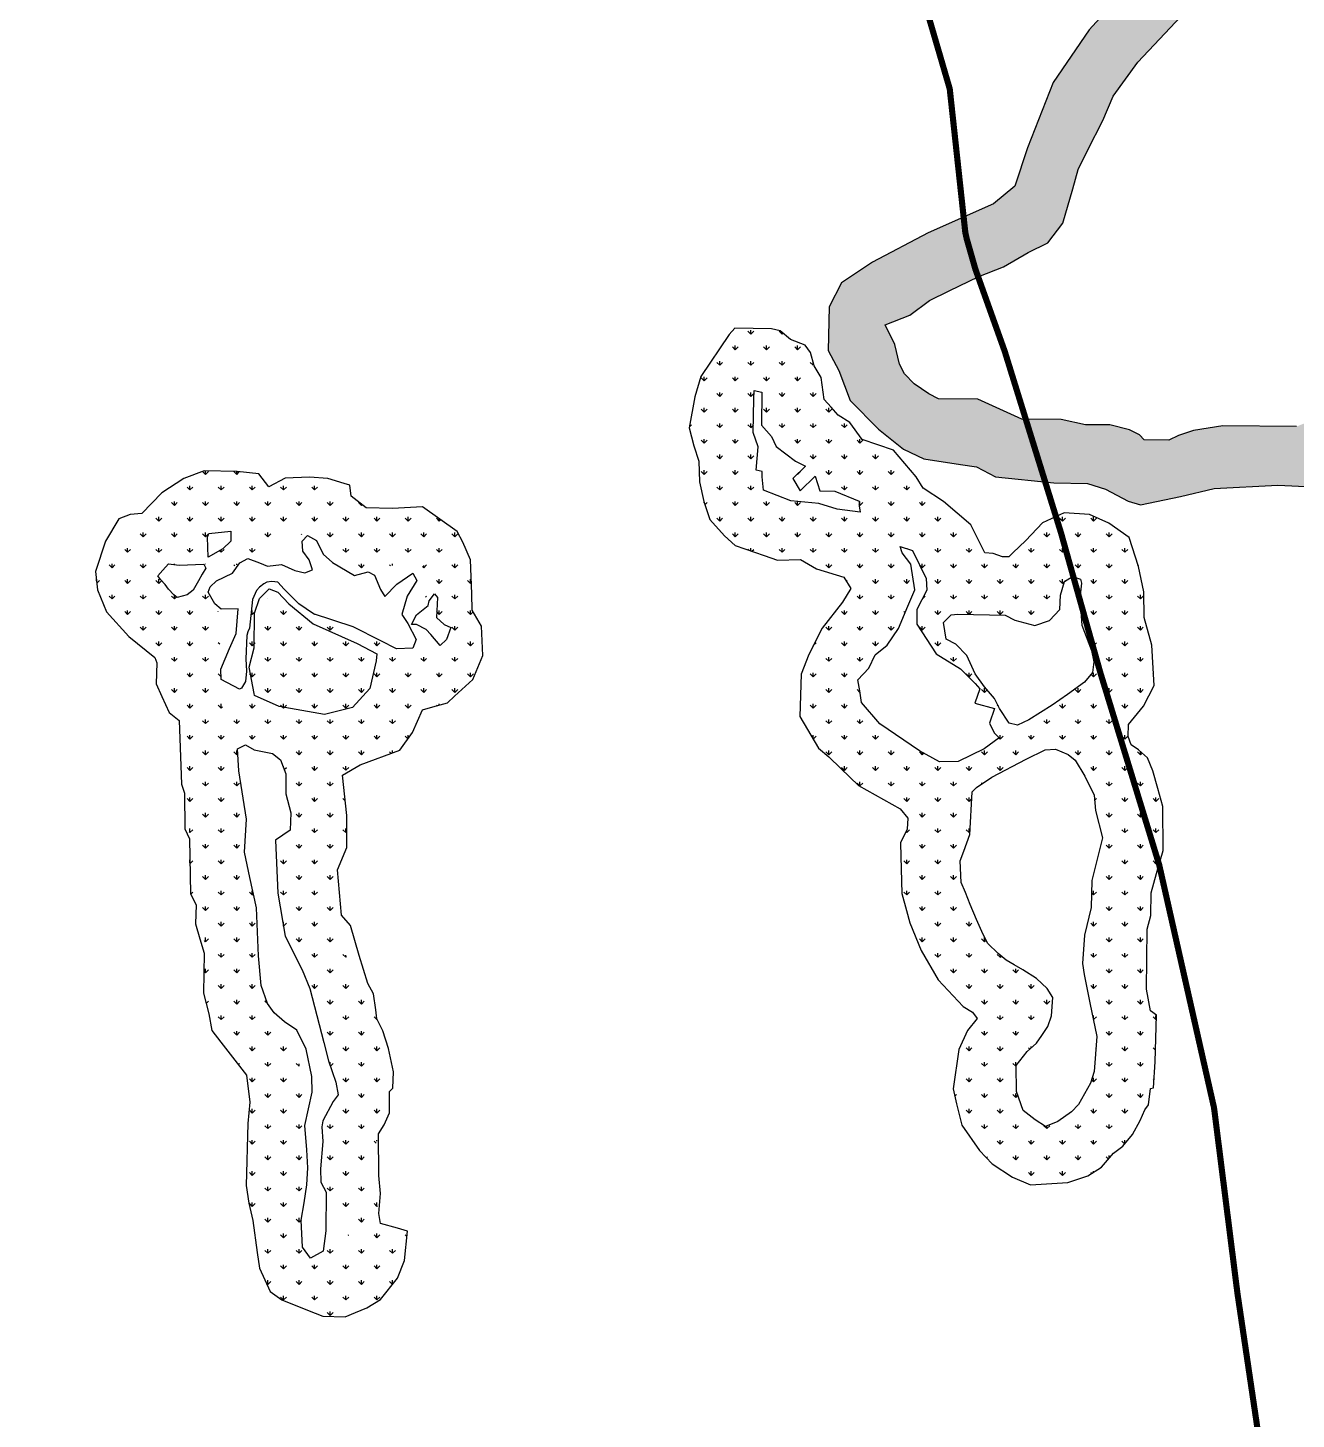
# Model space of a CAD drawing. Header units: metres. Extents: x 255476 to 378809, y 1739479 to 2227865.
# Drawn here: x 293895 to 294931, y 1982391 to 1983528 of the extents above; entities that cross this region are included whole.
import ezdxf

# ---------------------------------------------------------------- set-up
doc = ezdxf.new("R2010")
doc.units = ezdxf.units.M
doc.header["$MEASUREMENT"] = 0
doc.layers.add('COASTLINE', color=5, linetype='Continuous')
doc.layers.add('MANGROOVE BUFFER ZONE', color=120, linetype='Continuous')

msp = doc.modelspace()

# ---------------------------------------------------------------- hatches: boundary and pattern name
at = {"layer": 'MANGROOVE BUFFER ZONE'}
h = msp.add_hatch(dxfattribs=at)
h.set_pattern_fill('GRASS', color=256, scale=18)
h.paths.add_polyline_path([(296193.5, 1983563.3), (296214.5, 1983573.7), (296229.5, 1983583.6), (296236.9, 1983590), (296242.2, 1983593.1), (296248.9, 1983598), (296262.2, 1983606), (296285.9, 1983619.9), (296298.3, 1983624.5), (296306.2, 1983629.8), (296322.9, 1983636.9), (296331.5, 1983642.1), (296343.5, 1983649.3), (296365.5, 1983660.8), (296384.7, 1983669.3), (296389, 1983672.3), (296401.2, 1983677.9), (296413.7, 1983684.6), (296427, 1983693.1), (296439, 1983697.7), (296446.3, 1983705.4), (296459.3, 1983717.5), (296469.3, 1983728.6), (296484.7, 1983752.1), (296498.1, 1983769.7), (296515.3, 1983788.2), (296526.4, 1983793.8), (296548.3, 1983805), (296590.1, 1983826.2), (296611.8, 1983837.6), (296635.3, 1983845.6), (296644.9, 1983871.4), (296659.9, 1983911.6), (296676.8, 1983937.4), (296696.2, 1983959.1), (296709.6, 1983977.1), (296718, 1984000), (296706.6, 1983984), (296670.4, 1983953.4), (296660.6, 1983942.4), (296651.9, 1983924.1), (296648.6, 1983901.9), (296645.9, 1983884.5), (296629.6, 1983865.6), (296612.5, 1983851.8), (296604.6, 1983845.5), (296602, 1983855.5), (296608.1, 1983864.8), (296640.8, 1983914.1), (296648.9, 1983944), (296671.9, 1983978), (296697.1, 1984015.1), (296723.8, 1984059.7), (296747.6, 1984103.5), (296703.3, 1984083.8), (296706.6, 1984075.8), (296704.2, 1984066.3), (296685.2, 1984036.3), (296668, 1984005.2), (296655.9, 1983987.3), (296641.2, 1983961.9), (296621.6, 1983929.7), (296590.5, 1983877.9), (296579, 1983857.3), (296568.9, 1983848.5), (296564.8, 1983844.6), (296508.7, 1983845.1), (296508.7, 1983841.1), (296504.6, 1983837.1), (296500.6, 1983829.1), (296500.5, 1983825.1), (296496.4, 1983817.1), (296484.2, 1983797.2), (296484.2, 1983789.2), (296480.1, 1983781.2), (296476, 1983777.2), (296472, 1983769.2), (296467.9, 1983761.3), (296459.8, 1983757.3), (296455.8, 1983753.3), (296451.7, 1983749.4), (296443.7, 1983745.4), (296435.6, 1983737.5), (296427.5, 1983733.6), (296423.5, 1983729.6), (296423.5, 1983725.6), (296419.4, 1983721.6), (296403.3, 1983713.7), (296383.2, 1983705.9), (296379.1, 1983701.9), (296363, 1983694.1), (296330.8, 1983674.3), (296310.6, 1983662.5), (296298.6, 1983658.6), (296274.4, 1983646.8), (296266.4, 1983642.8), (296242.2, 1983627), (296205.9, 1983607.3), (296181.7, 1983591.5), (296169.7, 1983587.6), (296157.6, 1983579.7), (296145.5, 1983575.8), (296137.5, 1983571.9), (296121.4, 1983568), (296101.4, 1983568.2), (296109.6, 1983592.2), (296113.7, 1983604.1), (296121.8, 1983616.1), (296126, 1983628.1), (296134.1, 1983640), (296138.1, 1983644), (296138.2, 1983648), (296142.2, 1983652), (296150.3, 1983663.9), (296158.5, 1983675.9), (296166.6, 1983691.9), (296182.9, 1983715.8), (296195, 1983727.7), (296203.2, 1983743.6), (296215.3, 1983755.5), (296223.4, 1983763.5), (296223.4, 1983767.5), (296227.5, 1983771.5), (296251.8, 1983803.3), (296272, 1983823.2), (296276.1, 1983831.2), (296336.7, 1983886.7), (296361.1, 1983914.6), (296381.2, 1983930.4), (296393.3, 1983934.3), (296393.3, 1983938.3), (296433.7, 1983966), (296518.3, 1984013.3), (296562.5, 1984033), (296586.7, 1984044.8), (296671.2, 1984076.1), (296695.3, 1984083.9), (296703.3, 1984083.8), (296747.6, 1984103.5), (296742.3, 1984114.1), (296735.2, 1984126.4), (296718.2, 1984131.4), (296694, 1984134.6), (296654.1, 1984123.2), (296605.3, 1984102.4), (296508.4, 1984059.2), (296432.5, 1984019.2), (296374, 1983985.5), (296309.9, 1983933.6), (296250.7, 1983871.2), (296195, 1983808.4), (296170, 1983779.4), (296124.6, 1983719.4), (296099.6, 1983678.1), (296067.9, 1983612.5), (296056, 1983576), (296056.7, 1983552.1), (296067.9, 1983534.1), (296079.9, 1983515), (296049.2, 1983499.8), (296007.5, 1983480.1), (295983.1, 1983457.9), (295973.8, 1983433.1), (295967.7, 1983417.1), (295954, 1983409.6), (295924.3, 1983393.4), (295899.3, 1983381.9), (295862.3, 1983351.5), (295811.9, 1983309.7), (295775.6, 1983273.6), (295747, 1983245.1), (295727.2, 1983228.4), (295702.2, 1983222.5), (295672, 1983218.1), (295646.3, 1983214.4), (295621.2, 1983211.2), (295601.3, 1983211.7), (295574.5, 1983218.4), (295555, 1983216.4), (295539.6, 1983212.8), (295528.6, 1983221.9), (295514.8, 1983224.7), (295493.3, 1983229.2), (295466.7, 1983240.1), (295432.1, 1983251.8), (295408.4, 1983256.8), (295382.9, 1983255.8), (295358.3, 1983250.6), (295362.7, 1983302.6), (295335.9, 1983334.7), (295327.4, 1983350.8), (295317.8, 1983366.9), (295307, 1983406.2), (295299.2, 1983434.7), (295293.1, 1983479), (295293.7, 1983555), (295299.2, 1983647.3), (295295.1, 1983683.7), (295291.3, 1983710.2), (295275.4, 1983746.5), (295252, 1983778.9), (295233.1, 1983792.3), (295219, 1983801.5), (295191.7, 1983819.2), (295165.4, 1983825.8), (295147.1, 1983828.4), (295117.9, 1983828.9), (295071.2, 1983816.8), (295027.4, 1983787.4), (294989.7, 1983764), (294961.4, 1983735.7), (294916, 1983707), (294877.3, 1983662.1), (294854, 1983624.9), (294809.2, 1983577.6), (294762.2, 1983526.3), (294732.8, 1983483.2), (294711.8, 1983429.8), (294701.6, 1983398.4), (294684.1, 1983384.1), (294630.8, 1983360.4), (294585.3, 1983336.4), (294559.9, 1983319.5), (294550, 1983300), (294549.2, 1983264.1), (294557.8, 1983247.9), (294567, 1983223.3), (294590.1, 1983199.9), (294610.6, 1983183.5), (294627.2, 1983175.7), (294657.3, 1983171.2), (294670.3, 1983169.3), (294685.9, 1983161.1), (294733.5, 1983156.1), (294760.9, 1983155.6), (294775.7, 1983150.8), (294794.2, 1983141.1), (294804.1, 1983138.2), (294836.8, 1983144.9), (294864.3, 1983151.4), (294916.4, 1983154.3), (294944.8, 1983152.9), (294960, 1983146.9), (294960.1, 1983126.3), (294954.2, 1983119.2), (294958.9, 1983096.4), (294966, 1983079.2), (294979.5, 1983070.4), (294993, 1983064.2), (295020, 1983057), (295048.7, 1983055), (295066, 1983051.1), (295084.5, 1983046.9), (295106.3, 1983049.9), (295118.8, 1983050.4), (295129.1, 1983055.4), (295140.7, 1983063.6), (295163.9, 1983076.4), (295177.7, 1983082.2), (295207.3, 1983094.9), (295249.8, 1983111.7), (295256.9, 1983110.6), (295269.5, 1983113.9), (295280.4, 1983117.7), (295291.2, 1983119.3), (295299.9, 1983122.8), (295305.7, 1983126.2), (295312.7, 1983125.8), (295316.7, 1983129.9), (295324.9, 1983134.2), (295332.6, 1983135.8), (295333.5, 1983137.9), (295338.7, 1983139.1), (295341.9, 1983133), (295341.4, 1983121), (295340.5, 1983097.3), (295333.6, 1983064.9), (295331.7, 1983053.3), (295333.1, 1983028.3), (295335.6, 1983021.3), (295351.5, 1983003), (295360.4, 1982995.9), (295375.7, 1982990.8), (295408.7, 1982989), (295423.1, 1982989.6), (295445, 1982995.5), (295466.1, 1983019.5), (295473.6, 1983031.6), (295480.8, 1983046.7), (295480, 1983053.9), (295486.3, 1983061.6), (295493, 1983078.8), (295503.7, 1983087.6), (295513.3, 1983084), (295542.3, 1983082.7), (295549.7, 1983075.7), (295574.7, 1983067.3), (295604.6, 1983057.2), (295615.6, 1983050.5), (295631.8, 1983049.8), (295638.6, 1983047.7), (295667.8, 1983045.7), (295687, 1983051.8), (295713, 1983043.2), (295736.6, 1983046.6), (295772.8, 1983055.7), (295789.8, 1983063), (295828.7, 1983083), (295846, 1983098.2), (295854.7, 1983099.7), (295865.8, 1983111.9), (295870.4, 1983126.9), (295877.7, 1983141.1), (295884.6, 1983153.7), (295885.5, 1983162.9), (295892.2, 1983159.5), (295904, 1983155.9), (295919.4, 1983151.2), (295937.8, 1983152.7), (295954.9, 1983166.7), (295979.2, 1983186.7), (295995.6, 1983193.9), (296017.2, 1983206.6), (296026.2, 1983215.7), (296037.6, 1983218.1), (296056.6, 1983215.8), (296065.8, 1983222.4), (296075.8, 1983228.4), (296081.1, 1983235.9), (296093.9, 1983254.1), (296097.1, 1983272.5), (296095.3, 1983295.1), (296091.9, 1983320.4), (296086.6, 1983340.3), (296084, 1983353.9), (296093.8, 1983360.3), (296100.6, 1983360.2), (296109.1, 1983363.1), (296116.2, 1983376.9), (296121, 1983375.6), (296126.1, 1983371.4), (296134.5, 1983353.1), (296140.1, 1983343.2), (296154.4, 1983334.4), (296170.3, 1983326.5), (296196.4, 1983332.7), (296240.5, 1983355.2), (296261.4, 1983370.2), (296305.7, 1983397.6), (296324.1, 1983408.3), (296331.4, 1983438.5), (296342, 1983468.7), (296349.1, 1983495.8), (296370.3, 1983515.9), (296394.1, 1983521.6), (296400.3, 1983528.4), (296427.5, 1983550.3), (296432.9, 1983573), (296442.3, 1983594.6), (296457.5, 1983629.6), (296464.5, 1983650.1), (296475.3, 1983653.1), (296499.6, 1983667), (296514.7, 1983678), (296530, 1983691.1), (296540.5, 1983714.4), (296548, 1983719), (296570.9, 1983728.6), (296584.2, 1983735.4), (296602.8, 1983747.5), (296606.9, 1983762.8), (296621.3, 1983773.4), (296635, 1983775.4), (296639.6, 1983782.7), (296645.1, 1983791.5), (296648.4, 1983799.8), (296645.9, 1983804.9), (296640.3, 1983809.5), (296632.3, 1983818.4), (296628.1, 1983821.3), (296620.5, 1983821.2), (296612.7, 1983819), (296599.9, 1983817.2), (296590.5, 1983816.3), (296579.1, 1983804.9), (296575.6, 1983793.2), (296567.7, 1983787.2), (296551.2, 1983778.3), (296531.9, 1983771.7), (296522.7, 1983767.5), (296511.3, 1983752.5), (296493, 1983732.9), (296483.9, 1983718.4), (296472.1, 1983707.4), (296454.6, 1983696.3), (296430.2, 1983684.2), (296419.5, 1983670.1), (296401.6, 1983627.8), (296380, 1983573.5), (296364.4, 1983562), (296330.3, 1983550.7), (296309.1, 1983536.9), (296299.4, 1983525.9), (296297.1, 1983510), (296294.4, 1983497), (296293.1, 1983480.4), (296288.3, 1983472.8), (296286.2, 1983458.6), (296279.4, 1983437.1), (296259, 1983426.6), (296226.4, 1983409.7), (296213.6, 1983400), (296203.2, 1983388.2), (296181.3, 1983375.9), (296176.7, 1983378.4), (296170.5, 1983395.4), (296166.1, 1983407.3), (296158.8, 1983422.6), (296150, 1983437.3), (296142.9, 1983445.8), (296139.7, 1983453.2), (296135.2, 1983458.8), (296133.3, 1983467.7), (296127.3, 1983489.4), (296128.9, 1983515.8), (296134.4, 1983519.4), (296161.7, 1983538.2)])
h.paths.add_polyline_path([(296110.3, 1983463.4), (296120.8, 1983457.6), (296131.2, 1983443), (296133.5, 1983431.9), (296130.2, 1983430.2), (296120.7, 1983423.5), (296108, 1983414), (296087.9, 1983408.1), (296067.7, 1983400), (296050.1, 1983395.9), (296044.8, 1983395.6), (296042, 1983396.4), (296033, 1983400.4), (296028.1, 1983401.2), (296023.2, 1983407.6), (296019.8, 1983416.6), (296023.9, 1983428.6), (296044.1, 1983448.4), (296072.3, 1983456.2), (296076.4, 1983461.7), (296080.4, 1983464.1), (296099.4, 1983463.7)], flags=16)
h.paths.add_polyline_path([(296023.8, 1983376.5), (296025.7, 1983373.4), (296032.7, 1983353.6), (296042, 1983316.7), (296049.7, 1983286.5), (296045.5, 1983270.9), (296038.2, 1983262.7), (296018.3, 1983258.4), (295998.3, 1983253.7), (295973.9, 1983238.8), (295966.2, 1983235.4), (295953.3, 1983226.3), (295939.1, 1983218.7), (295927.8, 1983210.6), (295917.5, 1983200.6), (295913.6, 1983201.1), (295911.1, 1983220.5), (295895.4, 1983220.8), (295873.7, 1983221.5), (295853.6, 1983213.7), (295845.4, 1983213.2), (295841.5, 1983209.8), (295830.7, 1983196.3), (295827.4, 1983181.9), (295833.2, 1983177.8), (295831.7, 1983157), (295821.6, 1983140), (295814.6, 1983130.8), (295806.6, 1983125.8), (295792.9, 1983117.2), (295779, 1983110.2), (295766.2, 1983105.3), (295756, 1983102.3), (295737.8, 1983093.8), (295715.4, 1983093.8), (295697.7, 1983096), (295678.9, 1983098.3), (295665, 1983095.7), (295645, 1983091.9), (295627.2, 1983099.5), (295610.1, 1983109.1), (295588.2, 1983113.4), (295575.1, 1983122.5), (295561.6, 1983129.4), (295547.9, 1983132.5), (295520.4, 1983135.8), (295517.1, 1983131.4), (295508.1, 1983128.6), (295493.4, 1983114.9), (295486.9, 1983104.2), (295478.4, 1983104.6), (295471.8, 1983100.9), (295455.7, 1983091.8), (295448.4, 1983086.3), (295441.6, 1983083.1), (295438.6, 1983082.3), (295427.3, 1983051.9), (295415.1, 1983033.3), (295399, 1983033.4), (295386.2, 1983037.5), (295380.4, 1983044.4), (295381.6, 1983054.4), (295388.1, 1983086.2), (295392.6, 1983095.7), (295393.2, 1983136.9), (295390.8, 1983148.9), (295389.2, 1983160.9), (295389.6, 1983191.1), (295392.6, 1983205.9), (295432.6, 1983197.5), (295436.6, 1983197.4), (295476.5, 1983181), (295488.6, 1983180.9), (295508.6, 1983176.7), (295512.5, 1983172.7), (295524.5, 1983164.6), (295548.5, 1983164.3), (295560.6, 1983168.2), (295588.6, 1983168), (295608.7, 1983163.8), (295626.4, 1983163.4), (295649.6, 1983167.5), (295671.8, 1983170.3), (295700.5, 1983173.9), (295726.4, 1983177.6), (295744.4, 1983181.9), (295754.4, 1983186.3), (295764.9, 1983195.5), (295774, 1983205.4), (295791.4, 1983221.3), (295812.4, 1983237.3), (295825, 1983252.7), (295847.6, 1983277.1), (295868.8, 1983294.2), (295878.5, 1983301.5), (295929.3, 1983339.7), (295979.2, 1983367.1), (296012.7, 1983377.2)], flags=16)
h.paths.add_polyline_path([(295345.7, 1983208.6), (295346.4, 1983204.8), (295347.8, 1983197.9), (295340.5, 1983193.9), (295323, 1983186.3), (295308, 1983177.5), (295282.9, 1983169.5), (295262.5, 1983164), (295220.2, 1983155.2), (295187.8, 1983143.1), (295150.5, 1983127.5), (295143.9, 1983124), (295122.8, 1983114.9), (295109.2, 1983103.5), (295089.9, 1983095.6), (295070.9, 1983096.5), (295042.9, 1983100.8), (295012.1, 1983108.9), (295001.2, 1983116.9), (294994.9, 1983113.3), (294995, 1983117.3), (295003.1, 1983129.2), (295007.1, 1983129.2), (295011.1, 1983133.2), (295055.2, 1983132.8), (295059.3, 1983136.7), (295075.3, 1983136.6), (295083.4, 1983140.5), (295123.6, 1983152.2), (295151.7, 1983164), (295167.8, 1983171.8), (295171.8, 1983171.8), (295208, 1983183.5), (295216.1, 1983187.4), (295240.2, 1983195.2), (295244.2, 1983195.2), (295256.3, 1983199.1), (295268.3, 1983199), (295292.4, 1983202.8), (295308.4, 1983202.6), (295320.5, 1983206.5), (295336.5, 1983206.4)], flags=16)
h.paths.add_polyline_path([(295312.4, 1983286.3), (295312.8, 1983280.7), (295308.4, 1983279.9), (295300.7, 1983280.8), (295288.5, 1983275.7), (295274, 1983277.3), (295224.5, 1983265.8), (295189.6, 1983256.4), (295177.6, 1983257.7), (295161.2, 1983248.6), (295151.5, 1983240.1), (295075.9, 1983208.3), (295059.2, 1983201.9), (295057.2, 1983206), (295056.1, 1983217.6), (295062.5, 1983228.5), (295072, 1983241), (295085.1, 1983253.8), (295086.2, 1983265.9), (295093.7, 1983272.9), (295104.4, 1983262.3), (295110.3, 1983262.8), (295116.5, 1983267.3), (295116.5, 1983274.4), (295106.1, 1983286.3), (295094.3, 1983285.1), (295084, 1983281.2), (295075.1, 1983282.2), (295080.1, 1983309.7), (295082.9, 1983326.6), (295084.2, 1983338.9), (295087.9, 1983367.5), (295091.3, 1983401.1), (295094.2, 1983424.5), (295097.7, 1983458.9), (295111.2, 1983490.9), (295118.7, 1983505.9), (295136.6, 1983523.1), (295153.8, 1983538.9), (295162.2, 1983546), (295172.7, 1983552.6), (295182.3, 1983558), (295199.1, 1983573.1), (295203.5, 1983582.3), (295203.9, 1983590.6), (295207.5, 1983597.9), (295220.7, 1983606.4), (295227.7, 1983610.3), (295233.4, 1983614.7), (295237.9, 1983617.1), (295241.4, 1983616.1), (295243.8, 1983613.4), (295244.7, 1983582), (295241.4, 1983571.3), (295240.3, 1983526), (295245.7, 1983468.2), (295246.4, 1983436.7), (295269.8, 1983357.3), (295288.8, 1983316.4), (295299.9, 1983302.4), (295307.7, 1983294.5)], flags=16)
h.paths.add_polyline_path([(295248.3, 1983644.1), (295244.2, 1983636.2), (295240.1, 1983628.2), (295236.1, 1983620.2), (295228, 1983616.3), (295207.9, 1983604.4), (295203.8, 1983600.4), (295195.8, 1983604.5), (295191.8, 1983604.6), (295183.9, 1983612.7), (295172, 1983624.8), (295168, 1983632.8), (295160.1, 1983636.9), (295152.1, 1983649), (295144.2, 1983653.1), (295144.2, 1983661.1), (295152.4, 1983673.1), (295160.5, 1983685), (295164.5, 1983685), (295168.6, 1983693), (295168.7, 1983705), (295164.8, 1983713.1), (295160.9, 1983725.1), (295152.9, 1983729.2), (295140.9, 1983729.3), (295124.8, 1983721.4), (295112.7, 1983717.5), (295096.6, 1983709.7), (295092.5, 1983701.7), (295084.5, 1983697.8), (295056.4, 1983702), (295052.4, 1983702.1), (295040.4, 1983706.2), (295012.4, 1983706.4), (295004.4, 1983714.5), (295004.5, 1983718.5), (295012.5, 1983722.5), (295028.6, 1983730.3), (295044.8, 1983742.2), (295060.9, 1983754.1), (295093.2, 1983773.8), (295101.2, 1983773.8), (295117.3, 1983777.6), (295149.3, 1983777.3), (295169.3, 1983773.1), (295181.3, 1983769), (295189.2, 1983760.9), (295201.2, 1983752.8), (295217.1, 1983740.6), (295225, 1983728.5), (295229, 1983720.5), (295244.6, 1983676.2), (295248.5, 1983664.2)], flags=16)
h.paths.add_polyline_path([(295187.7, 1983592.6), (295183.6, 1983580.6), (295167.4, 1983568.7), (295119, 1983533.1), (295114.9, 1983521.1), (295086.5, 1983485.3), (295078.3, 1983465.3), (295074.1, 1983441.3), (295069.9, 1983421.3), (295029.1, 1983341.5), (295024.9, 1983325.5), (295016.8, 1983309.5), (294992.2, 1983257.6), (294967.9, 1983225.8), (294963.8, 1983217.8), (294951.7, 1983209.9), (294931.6, 1983202.1), (294871.5, 1983202.6), (294847.4, 1983198.8), (294835.4, 1983194.9), (294827.3, 1983191), (294807.3, 1983191.2), (294803.3, 1983195.2), (294795.3, 1983199.3), (294779.3, 1983203.4), (294759.3, 1983203.6), (294739.3, 1983207.8), (294707.2, 1983208.1), (294671.3, 1983224.5), (294639.2, 1983224.8), (294631.2, 1983228.9), (294619.3, 1983237), (294611.4, 1983245.1), (294607.4, 1983253.1), (294603.6, 1983269.2), (294595.7, 1983285.3), (294615.8, 1983293.1), (294631.9, 1983305), (294648, 1983312.9), (294672.2, 1983324.7), (294692.3, 1983332.5), (294712.5, 1983344.4), (294728.6, 1983352.2), (294740.7, 1983368.2), (294749, 1983396.2), (294753.2, 1983412.1), (294761.3, 1983428.1), (294773.6, 1983452.1), (294781.8, 1983472), (294802.1, 1983499.9), (294899.2, 1983603.2), (294915.5, 1983631.1), (294931.8, 1983655.1), (294956, 1983674.9), (294980.1, 1983682.7), (294992.2, 1983690.6), (295004.2, 1983690.5), (295016.3, 1983694.4), (295044.3, 1983694.1), (295052.3, 1983690), (295064.3, 1983685.9), (295092.4, 1983685.7), (295104.5, 1983693.6), (295120.6, 1983701.4), (295128.7, 1983709.4), (295140.7, 1983713.3), (295144.8, 1983717.2), (295148.7, 1983709.2), (295148.5, 1983693.2), (295144.4, 1983681.2), (295136.3, 1983673.2), (295132.2, 1983661.2), (295136.1, 1983645.2), (295139.9, 1983629.1), (295163.8, 1983608.8), (295171.8, 1983604.7), (295183.7, 1983596.6)], flags=16)
h.paths.add_polyline_path([(295076.4, 1983256.9), (295076.4, 1983252.8), (295072.3, 1983248.9), (295068.3, 1983248.9), (295064.4, 1983253), (295060.4, 1983261), (295060.6, 1983277), (295068.6, 1983281), (295068.5, 1983273), (295072.5, 1983264.9)], flags=16)
h.paths.add_polyline_path([(295048.7, 1983297.2), (295048.4, 1983261.1), (295052.3, 1983253.1), (295052.1, 1983225), (295044, 1983217.1), (295036, 1983217.1), (295036, 1983225.2), (295032.1, 1983237.2), (295032.4, 1983261.3), (295036.4, 1983269.2), (295036.6, 1983281.3), (295040.6, 1983289.3), (295040.7, 1983293.3), (295044.7, 1983297.2)], flags=16)
h.paths.add_polyline_path([(295028.5, 1983277.3), (295028.4, 1983269.3), (295024.3, 1983261.3), (295020.3, 1983253.4), (295019.8, 1983205.3), (295015.8, 1983201.3), (294959.7, 1983201.8), (294963.7, 1983209.8), (294967.8, 1983213.8), (294971.9, 1983221.7), (294988.1, 1983237.6), (294996.2, 1983249.6), (295004.3, 1983257.5), (295008.4, 1983265.5), (295016.4, 1983273.4)], flags=16)
h = msp.add_hatch(dxfattribs=at)
h.set_pattern_fill('GRASS', color=256, scale=18)
h.paths.add_polyline_path([(294818.5, 1982906.3), (294814.3, 1982920.9), (294809.9, 1982931.4), (294802.5, 1982937.9), (294796.7, 1982942), (294794.1, 1982948.8), (294794.5, 1982958.7), (294806.8, 1982973.5), (294815.5, 1982990.5), (294813.4, 1983023.4), (294807.2, 1983046), (294806.9, 1983067.1), (294802.7, 1983087.8), (294795, 1983111.4), (294778.5, 1983123), (294762.5, 1983130.1), (294741.9, 1983131.7), (294724.1, 1983123.5), (294710.5, 1983109.1), (294700, 1983099), (294696.8, 1983095.5), (294691.5, 1983095.6), (294683.9, 1983098.3), (294677.2, 1983099), (294665.5, 1983121.7), (294643.3, 1983140.9), (294626.8, 1983151.8), (294621.1, 1983160.9), (294602.5, 1983182.7), (294576.8, 1983191.4), (294566.9, 1983205.3), (294557.3, 1983211.4), (294551.4, 1983218), (294545.8, 1983224.2), (294543.3, 1983242.1), (294537.7, 1983251.8), (294534.7, 1983262.5), (294530.2, 1983268.6), (294518.2, 1983273.1), (294509.9, 1983280.4), (294502.9, 1983281.8), (294472.8, 1983282.4), (294468.2, 1983277.3), (294445, 1983242.9), (294440.2, 1983226.3), (294435.5, 1983200.9), (294439.3, 1983186.3), (294443.4, 1983173.8), (294443.9, 1983156.8), (294447.4, 1983140.8), (294452.4, 1983126.2), (294464.4, 1983112.7), (294473, 1983104.9), (294496.9, 1983096.7), (294507.8, 1983092.9), (294526.5, 1983093.5), (294539.5, 1983085.8), (294562, 1983078.9), (294567.6, 1983069.8), (294560.9, 1983058.7), (294544.1, 1983037.3), (294533.2, 1983015.7), (294526.9, 1982999.8), (294526, 1982965.1), (294541.1, 1982939.2), (294549.7, 1982932.2), (294559.4, 1982922.8), (294573.8, 1982908.8), (294608, 1982889.6), (294614.3, 1982882.2), (294613.6, 1982873), (294608.2, 1982861.9), (294608.5, 1982850.9), (294609.4, 1982820.6), (294613.1, 1982806.7), (294615.8, 1982796.6), (294625, 1982774.1), (294638.9, 1982750), (294659.5, 1982728.3), (294666.9, 1982723.5), (294670.9, 1982718.3), (294663, 1982708.7), (294655.9, 1982693), (294651.1, 1982660.9), (294654, 1982648.8), (294658.3, 1982631.4), (294672.7, 1982610.7), (294683, 1982599.6), (294699.8, 1982588.8), (294714.5, 1982582.4), (294744.8, 1982584.3), (294761.1, 1982590), (294772.5, 1982597), (294782.2, 1982608.3), (294789.8, 1982614.2), (294797.6, 1982623.6), (294804, 1982635.2), (294807.9, 1982643.9), (294810.8, 1982647.9), (294812.5, 1982661.3), (294814.9, 1982661.7), (294816.1, 1982683), (294817.2, 1982721.2), (294812.4, 1982724.8), (294809.2, 1982742.5), (294809.6, 1982791.3), (294812.8, 1982802.6), (294813, 1982821), (294817.2, 1982836.9), (294822.7, 1982855.6), (294822.4, 1982891.6)])
h.paths.add_polyline_path([(294773.3, 1982866), (294764.5, 1982831.3), (294763.8, 1982809.2), (294758.4, 1982786.4), (294756.9, 1982763.3), (294758.3, 1982754.4), (294762.9, 1982731.3), (294768.5, 1982703.8), (294766.4, 1982675.2), (294763.4, 1982665.5), (294753.7, 1982648.2), (294747.9, 1982642.1), (294736.7, 1982634.3), (294726.6, 1982630.2), (294718.3, 1982635.6), (294708.3, 1982643.2), (294703, 1982658.8), (294702.7, 1982680), (294711.7, 1982691.5), (294719.4, 1982698.3), (294723.5, 1982704.6), (294728.4, 1982712), (294731.4, 1982720.5), (294732.6, 1982735.7), (294728, 1982742.8), (294719.2, 1982751.2), (294708, 1982758.2), (294701.1, 1982762.4), (294694.6, 1982766.1), (294688, 1982771.5), (294679.5, 1982779.7), (294675.6, 1982787), (294670.2, 1982799.3), (294665.2, 1982811.6), (294661.3, 1982821.4), (294657.8, 1982829.6), (294656.8, 1982847.2), (294659.8, 1982855.2), (294664.9, 1982868.7), (294666.8, 1982903.7), (294670.2, 1982907.2), (294682.9, 1982915.7), (294710.8, 1982930.2), (294726.4, 1982937.9), (294734.9, 1982938.5), (294745.1, 1982934.1), (294750.9, 1982929.5), (294758.8, 1982916.4), (294766.3, 1982900.9), (294767.6, 1982888.5)], flags=16)
h.paths.add_polyline_path([(294732.2, 1982974.3), (294713.1, 1982962.4), (294703.7, 1982958.2), (294696.9, 1982959.7), (294689, 1982971.8), (294685.1, 1982979.8), (294676.9, 1982989.3), (294669.2, 1983000), (294662.3, 1983015.1), (294653.4, 1983024.2), (294645.4, 1983028.3), (294643.3, 1983042.1), (294649.6, 1983048.3), (294655, 1983048.8), (294693.7, 1983047.9), (294701.7, 1983043.8), (294718, 1983039.4), (294729.8, 1983043.5), (294738.3, 1983052.5), (294739, 1983064.3), (294742.1, 1983075.5), (294748.6, 1983079.6), (294755.1, 1983077.5), (294756.1, 1983074.1), (294754.6, 1983061.6), (294756.3, 1983039.8), (294764.3, 1983019.2), (294766.2, 1983009.8), (294764.9, 1983001.2), (294758.6, 1982993.3), (294744.5, 1982983.2)], flags=16)
h.paths.add_polyline_path([(294688.8, 1982947.7), (294676.6, 1982938.8), (294655.3, 1982928.3), (294640, 1982928.2), (294623.8, 1982937.1), (294591.2, 1982959.3), (294576.3, 1982976.7), (294574.9, 1982986.1), (294573.3, 1982995), (294582.3, 1983004.7), (294587.6, 1983015.6), (294597.3, 1983023.5), (294606.5, 1983037.1), (294614.2, 1983055.4), (294619.9, 1983068.7), (294616.5, 1983089.6), (294609.5, 1983099), (294607.9, 1983104), (294618, 1983100.7), (294629.2, 1983077.9), (294629.8, 1983068.5), (294621.6, 1983052.6), (294621.5, 1983040.5), (294637.3, 1983016.3), (294657.2, 1983004.1), (294669.2, 1982992), (294673.1, 1982987.9), (294669, 1982976), (294685, 1982971.8), (294680.9, 1982959.8), (294684.8, 1982951.8)], flags=16)
h.paths.add_polyline_path([(294575.1, 1983132.1), (294556.4, 1983134.7), (294541.5, 1983139.2), (294518.5, 1983141.4), (294496.3, 1983150), (294495.2, 1983161), (294495.1, 1983165.3), (294490.4, 1983166.4), (294492, 1983185.4), (294487.9, 1983197.3), (294488.3, 1983224.8), (294488.5, 1983231.4), (294495, 1983230.1), (294494.7, 1983203.2), (294502.7, 1983194), (294506.6, 1983185.9), (294522.5, 1983173.7), (294530.5, 1983169.6), (294520.3, 1983159.7), (294526.3, 1983149.6), (294538.4, 1983161.6), (294542.3, 1983149.5), (294554.4, 1983149.4), (294574.3, 1983141.2), (294574.3, 1983137.2)], flags=16)
h = msp.add_hatch(dxfattribs=at)
h.set_pattern_fill('GRASS', color=256, scale=18)
h.paths.add_polyline_path([(294217.7, 1982970.6), (294238.2, 1982976.3), (294259.7, 1982997.7), (294266.9, 1983015), (294265.9, 1983039), (294258.4, 1983052.1), (294256.9, 1983093.1), (294250.7, 1983107.7), (294246.1, 1983116.3), (294220.1, 1983134.6), (294171.7, 1983135.7), (294141, 1983159.3), (294140.3, 1983159.5), (294125.5, 1983160.7), (294105.4, 1983159.9), (294092.1, 1983152.8), (294084, 1983163.4), (294066.4, 1983165.3), (294039.2, 1983165.9), (294022.6, 1983159.5), (294004.8, 1983147.9), (293954.9, 1983096.7), (293950.6, 1983083.7), (293952.1, 1983068.6), (293959.6, 1983050.8), (293977.7, 1983030.4), (293998.9, 1983013.3), (294018.6, 1982968.4), (294020.8, 1982909.8), (294026.7, 1982892.2), (294028.3, 1982820.3), (294039.9, 1982797), (294038.8, 1982745.8), (294045.6, 1982708.5), (294052.9, 1982699.1), (294074, 1982672.1), (294076.6, 1982650.1), (294075, 1982632.5), (294073.7, 1982582), (294075.7, 1982567.6), (294091.8, 1982498.5), (294093.3, 1982495.3), (294102.8, 1982488.5), (294136.3, 1982475.1), (294154.4, 1982474.7), (294172.1, 1982481.9), (294183.5, 1982488.8), (294197.2, 1982506.3), (294203.1, 1982520.6), (294205.4, 1982544.7), (294197.4, 1982547), (294183.4, 1982551), (294174.6, 1982604.6), (294181.7, 1982620.9), (294181.7, 1982624.1), (294186.4, 1982631.6), (294190.6, 1982641.3), (294190.6, 1982691.1), (294190, 1982693.9), (294185.2, 1982708.4), (294153.9, 1982772.4), (294148.3, 1982839.9), (294155.9, 1982858.1), (294155.9, 1982884.2), (294152, 1982920.1), (294199.1, 1982937.6), (294209.5, 1982952.1)])
h.paths.add_polyline_path([(294109.6, 1982872.4), (294097.6, 1982864), (294099.5, 1982820.7), (294105.5, 1982785.7), (294124.2, 1982748.6), (294141, 1982683.8), (294146.9, 1982666.3), (294148.9, 1982656), (294144.7, 1982650.5), (294138.2, 1982638.2), (294134.3, 1982595.6), (294134.7, 1982584.6), (294157.9, 1982539.7), (294126.1, 1982522.5), (294116.1, 1982536.6), (294123.2, 1982582.6), (294124.1, 1982596.4), (294123.3, 1982611), (294115.3, 1982698.1), (294084.7, 1982739.1), (294082.1, 1982808.8), (294076.7, 1982833.7), (294072.3, 1982854.3), (294073.8, 1982881.2), (294067.7, 1982920.8), (294066.6, 1982938.8), (294093.6, 1982952.6), (294106, 1982918.3), (294106, 1982902), (294110, 1982886.4)], flags=16)
h.paths.add_polyline_path([(294161, 1983038.5), (294080.6, 1983064.7), (294078.9, 1983060.9), (294073.6, 1983007.2), (294073.9, 1983002.3), (294071.9, 1982980.5), (294072.4, 1982992.7), (294054.6, 1982963.9), (294050.7, 1983054.9), (294045.9, 1983058.8), (294046.6, 1983059.7), (294039, 1983073.6), (294116.5, 1983118.2), (294117.6, 1983115), (294121.9, 1983111.1), (294123.7, 1983113.1), (294155.5, 1983095.3), (294144.2, 1983091), (294144.3, 1983090.9), (294162.2, 1983080.4), (294235.1, 1983099.7), (294210.9, 1983083.1), (294210.3, 1983081.3), (294241.7, 1983022.4), (294192.5, 1983020.2), (294193, 1983022.1)], flags=16)
h.paths.add_polyline_path([(294208.7, 1983040.3), (294231.1, 1983084.1), (294229.2, 1983046), (294235.5, 1983040.3), (294240.8, 1983037.9), (294237.3, 1983028.1), (294227.9, 1983019.1), (294228.3, 1983027.7), (294224.6, 1983032.1), (294220.6, 1983036.2), (294212.7, 1983040.3)], flags=0)
h.paths.add_polyline_path([(294025.4, 1983064.5), (294017.4, 1983062.5), (294014.5, 1983064.7), (293993.1, 1983087.6), (294008.6, 1983088.3), (294010.1, 1983090), (294019, 1983088.7), (294056.9, 1983090.4)], flags=16)
h.paths.add_polyline_path([(294042.7, 1983095.3), (294042.1, 1983111.8), (294043.2, 1983114.7), (294083, 1983118.7)], flags=16)

# ---------------------------------------------------------------- linework, layer by layer
at = {"layer": 'COASTLINE', "color": 1, "flags": 128}
msp.add_lwpolyline([(293812.3, 1984751, 5, 5, 0), (294309.2, 1984639.2, 5, 5, 0), (294648.4, 1983478, 5, 5, 0), (294661.1, 1983360.8, 5, 5, 0), (294662.3, 1983355.3, 5, 5, 0), (294669.3, 1983330.8, 5, 5, 0), (294693.3, 1983263.6, 5, 5, 0), (294739.3, 1983115.2, 5, 5, 0), (294771.4, 1983001.1, 5, 5, 0), (294819.5, 1982844, 5, 5, 0), (294864.3, 1982645.5, 5, 5, 0), (294883.4, 1982494.1, 5, 5, 0), (294900.6, 1982377.9, 5, 5, 0)], format="xyseb", dxfattribs=at)
at = {"layer": 'MANGROOVE BUFFER ZONE', "flags": 128}
for points in [[(294931.6, 1983202.1), (294871.5, 1983202.6), (294847.4, 1983198.8), (294835.4, 1983194.9), (294827.3, 1983191), (294807.3, 1983191.2), (294803.3, 1983195.2), (294795.3, 1983199.3), (294779.3, 1983203.4), (294759.3, 1983203.6), (294739.3, 1983207.8), (294707.2, 1983208.1), (294671.3, 1983224.5), (294639.2, 1983224.8), (294631.2, 1983228.9), (294619.3, 1983237), (294611.4, 1983245.1), (294607.4, 1983253.1), (294603.6, 1983269.2), (294595.7, 1983285.3), (294615.8, 1983293.1), (294631.9, 1983305), (294648, 1983312.9), (294672.2, 1983324.7), (294692.3, 1983332.5), (294712.5, 1983344.4), (294728.6, 1983352.2), (294740.7, 1983368.2), (294749, 1983396.2), (294753.2, 1983412.1), (294761.3, 1983428.1), (294773.6, 1983452.1), (294781.8, 1983472), (294802.1, 1983499.9), (294899.2, 1983603.2)], [(294809.2, 1983577.6), (294762.2, 1983526.3), (294732.8, 1983483.2), (294711.8, 1983429.8), (294701.6, 1983398.4), (294684.1, 1983384.1), (294630.8, 1983360.4), (294585.3, 1983336.4), (294559.9, 1983319.5), (294550, 1983300), (294549.2, 1983264.1), (294557.8, 1983247.9), (294567, 1983223.3), (294590.1, 1983199.9), (294610.6, 1983183.5), (294627.2, 1983175.7), (294657.3, 1983171.2), (294670.3, 1983169.3), (294685.9, 1983161.1), (294733.5, 1983156.1), (294760.9, 1983155.6), (294775.7, 1983150.8), (294794.2, 1983141.1), (294804.1, 1983138.2), (294836.8, 1983144.9), (294864.3, 1983151.4), (294916.4, 1983154.3), (294944.8, 1983152.9)]]:
    msp.add_lwpolyline(points, dxfattribs=at)
for points in [[(294806.8, 1982973.5), (294815.5, 1982990.5), (294813.4, 1983023.4), (294807.2, 1983046), (294806.9, 1983067.1), (294802.7, 1983087.8), (294795, 1983111.4), (294778.5, 1983123), (294762.5, 1983130.1), (294741.9, 1983131.7), (294724.1, 1983123.5), (294710.5, 1983109.1), (294700, 1983099), (294696.8, 1983095.5), (294691.5, 1983095.6), (294683.9, 1983098.3), (294677.2, 1983099), (294665.5, 1983121.7), (294643.3, 1983140.9), (294626.8, 1983151.8), (294621.1, 1983160.9), (294602.5, 1983182.7), (294576.8, 1983191.4), (294566.9, 1983205.3), (294557.3, 1983211.4), (294551.4, 1983218), (294545.8, 1983224.2), (294543.3, 1983242.1), (294537.7, 1983251.8), (294534.7, 1983262.5), (294530.2, 1983268.6), (294518.2, 1983273.1), (294509.9, 1983280.4), (294502.9, 1983281.8), (294472.8, 1983282.4), (294468.2, 1983277.3), (294445, 1983242.9), (294440.2, 1983226.3), (294435.5, 1983200.9), (294439.3, 1983186.3), (294443.4, 1983173.8), (294443.9, 1983156.8), (294447.4, 1983140.8), (294452.4, 1983126.2), (294464.4, 1983112.7), (294473, 1983104.9), (294496.9, 1983096.7), (294507.8, 1983092.9), (294526.5, 1983093.5), (294539.5, 1983085.8), (294562, 1983078.9), (294567.6, 1983069.8), (294560.9, 1983058.7), (294544.1, 1983037.3), (294533.2, 1983015.7), (294526.9, 1982999.8), (294526, 1982965.1), (294541.1, 1982939.2), (294549.7, 1982932.2), (294559.4, 1982922.8), (294573.8, 1982908.8), (294608, 1982889.6), (294614.3, 1982882.2), (294613.6, 1982873), (294608.2, 1982861.9), (294608.5, 1982850.9), (294609.4, 1982820.6), (294613.1, 1982806.7), (294615.8, 1982796.6), (294625, 1982774.1), (294638.9, 1982750), (294659.5, 1982728.3), (294666.9, 1982723.5), (294670.9, 1982718.3), (294663, 1982708.7), (294655.9, 1982693), (294651.1, 1982660.9), (294654, 1982648.8), (294658.3, 1982631.4), (294672.7, 1982610.7), (294683, 1982599.6), (294699.8, 1982588.8), (294714.5, 1982582.4), (294744.8, 1982584.3), (294761.1, 1982590), (294772.5, 1982597), (294782.2, 1982608.3), (294789.8, 1982614.2), (294797.6, 1982623.6), (294804, 1982635.2), (294807.9, 1982643.9), (294810.8, 1982647.9), (294812.5, 1982661.3), (294814.9, 1982661.7), (294816.1, 1982683), (294817.2, 1982721.2), (294812.4, 1982724.8), (294809.2, 1982742.5), (294809.6, 1982791.3), (294812.8, 1982802.6), (294813, 1982821), (294817.2, 1982836.9), (294822.7, 1982855.6), (294822.4, 1982891.6), (294818.5, 1982906.3), (294814.3, 1982920.9), (294809.9, 1982931.4), (294802.5, 1982937.9), (294796.7, 1982942), (294794.1, 1982948.8), (294794.5, 1982958.7)], [(294575.1, 1983132.1), (294556.4, 1983134.7), (294541.5, 1983139.2), (294518.5, 1983141.4), (294496.3, 1983150), (294495.2, 1983161), (294495.1, 1983165.3), (294490.4, 1983166.4), (294492, 1983185.4), (294487.9, 1983197.3), (294488.3, 1983224.8), (294488.5, 1983231.4), (294495, 1983230.1), (294494.7, 1983203.2), (294502.7, 1983194), (294506.6, 1983185.9), (294522.5, 1983173.7), (294530.5, 1983169.6), (294520.3, 1983159.7), (294526.3, 1983149.6), (294538.4, 1983161.6), (294542.3, 1983149.5), (294554.4, 1983149.4), (294574.3, 1983141.2), (294574.3, 1983137.2)], [(294217.7, 1982970.6), (294226.2, 1982973), (294238.2, 1982976.3), (294243.8, 1982981.9), (294258.7, 1982995.5), (294266.9, 1983015), (294265.9, 1983039), (294258.4, 1983052.1), (294258, 1983065.4), (294256.9, 1983093.1), (294250.7, 1983107.7), (294246.1, 1983116.3), (294217.6, 1983136.4), (294193.1, 1983135.2), (294171.7, 1983135.7), (294159.5, 1983145.1), (294158.2, 1983154.3), (294153.6, 1983155.6), (294140.3, 1983159.5), (294125.5, 1983160.7), (294105.4, 1983159.9), (294092.1, 1983152.8), (294084, 1983163.4), (294066.4, 1983165.3), (294039.2, 1983165.9), (294022.6, 1983159.5), (294004.8, 1983147.9), (293988.5, 1983131.1), (293979, 1983130.3), (293969.7, 1983126.7), (293958.8, 1983108.5), (293950.6, 1983083.7), (293952.1, 1983068.6), (293959.6, 1983050.8), (293977.7, 1983030.4), (293998.9, 1983013.3), (294000.8, 1983008.9), (294000, 1982991.8), (294004.8, 1982981.4), (294010.7, 1982968.5), (294018.8, 1982961.8), (294019.4, 1982947.3), (294020.8, 1982909.8), (294023.2, 1982902.6), (294023.5, 1982873.5), (294027.3, 1982865.2), (294028.3, 1982820.3), (294032.8, 1982811.2), (294032.3, 1982795.7), (294035.9, 1982783.5), (294039.4, 1982771.9), (294038.7, 1982739.2), (294043.1, 1982722.2), (294045.6, 1982708.5), (294052.9, 1982699.1), (294074, 1982672.1), (294076.6, 1982650.1), (294075, 1982632.5), (294073.7, 1982582), (294075.7, 1982567.6), (294079, 1982553.5), (294082.7, 1982527.1), (294084.4, 1982514.5), (294093.3, 1982495.3), (294102.8, 1982488.5), (294123.7, 1982480.1), (294136.3, 1982475.1), (294154.4, 1982474.7), (294163, 1982478.2), (294172.1, 1982481.9), (294183.5, 1982488.8), (294197.2, 1982506.3), (294203.1, 1982520.6), (294205.4, 1982544.7), (294197.4, 1982547), (294183.4, 1982551), (294182, 1982559.1), (294183.4, 1982575.3), (294181.9, 1982590.1), (294181.7, 1982624.1), (294186.4, 1982631.6), (294190.6, 1982641.3), (294190.6, 1982658.9), (294193.5, 1982661.4), (294194.1, 1982674.8), (294190, 1982693.9), (294185.2, 1982708.4), (294180.4, 1982718.1), (294179.7, 1982725.5), (294177.6, 1982738.5), (294173, 1982747), (294166, 1982769.9), (294158.9, 1982794.5), (294151.4, 1982802.8), (294148.3, 1982839.9), (294155.9, 1982858.1), (294155.9, 1982884.2), (294152.3, 1982917.3), (294166.8, 1982925.6), (294199.1, 1982937.6), (294209.5, 1982952.1)], [(294042.7, 1983095.3), (294042.1, 1983111.8), (294043.2, 1983114.7), (294061, 1983116.5), (294061.2, 1983108.5), (294054.6, 1983102.2)], [(294053.2, 1982995.5), (294052.9, 1983003.9), (294060.1, 1983020.8), (294065.6, 1983033), (294067, 1983053.2), (294053.1, 1983053), (294048, 1983057.1), (294042.7, 1983066.8), (294044.2, 1983071.1), (294049.3, 1983075.9), (294062.6, 1983082.3), (294068.5, 1983090.6), (294075, 1983094.3), (294084.4, 1983090.6), (294091.2, 1983087.9), (294102.5, 1983089.3), (294113.4, 1983084.5), (294121.5, 1983082.5), (294127.9, 1983084.9), (294125.1, 1983093.1), (294120, 1983100.3), (294119.4, 1983108.4), (294123.7, 1983113.1), (294131.2, 1983108.9), (294136.5, 1983097.9), (294144.3, 1983090.9), (294162.2, 1983080.4), (294173.4, 1983083.3), (294178.5, 1983080.6), (294183.5, 1983069), (294187, 1983063.3), (294196.8, 1983073.4), (294209.8, 1983082.3), (294213, 1983076.3), (294205.1, 1983063.4), (294200.7, 1983048.4), (294205.7, 1983041.1), (294212.6, 1983028.2), (294209.9, 1983021), (294196.4, 1983020.4), (294183.6, 1983026.9), (294161, 1983038.5), (294128.6, 1983049.1), (294116.6, 1983057.2), (294112.6, 1983061.2), (294104.7, 1983069.3), (294099.6, 1983074.8), (294094.6, 1983075.4), (294090.6, 1983074.8), (294088.1, 1983073.5), (294084.4, 1983070.9), (294082.2, 1983068.2), (294078.9, 1983060.9), (294076.5, 1983037.3), (294075, 1983034.4), (294074.1, 1983031.3), (294073.3, 1983012.3), (294073.9, 1983002.3), (294073.1, 1982993.8), (294069.8, 1982988.4), (294068.3, 1982987.6)], [(294688.8, 1982947.7), (294676.6, 1982938.8), (294655.3, 1982928.3), (294640, 1982928.2), (294623.8, 1982937.1), (294591.2, 1982959.3), (294576.3, 1982976.7), (294574.9, 1982986.1), (294573.3, 1982995), (294582.3, 1983004.7), (294587.6, 1983015.6), (294597.3, 1983023.5), (294606.5, 1983037.1), (294614.2, 1983055.4), (294619.9, 1983068.7), (294616.5, 1983089.6), (294609.5, 1983099), (294607.9, 1983104), (294618, 1983100.7), (294629.2, 1983077.9), (294629.8, 1983068.5), (294621.6, 1983052.6), (294621.5, 1983040.5), (294637.3, 1983016.3), (294657.2, 1983004.1), (294669.2, 1982992), (294673.1, 1982987.9), (294669, 1982976), (294685, 1982971.8), (294680.9, 1982959.8), (294684.8, 1982951.8)], [(294017.4, 1983062.5), (294014.5, 1983064.7), (294010.2, 1983069.3), (294007.4, 1983073), (294003.6, 1983077.2), (294001.4, 1983080.1), (294005.5, 1983084.8), (294010.1, 1983090), (294019, 1983088.7), (294039.1, 1983089.6), (294040.7, 1983086.5), (294037.8, 1983081.5), (294034.6, 1983076), (294030.4, 1983068.5), (294025.4, 1983064.5)], [(294744.5, 1982983.2), (294732.2, 1982974.3), (294713.1, 1982962.4), (294703.7, 1982958.2), (294696.9, 1982959.7), (294689, 1982971.8), (294685.1, 1982979.8), (294676.9, 1982989.3), (294669.2, 1983000), (294662.3, 1983015.1), (294653.4, 1983024.2), (294645.4, 1983028.3), (294643.3, 1983042.1), (294649.6, 1983048.3), (294655, 1983048.8), (294693.7, 1983047.9), (294701.7, 1983043.8), (294718, 1983039.4), (294729.8, 1983043.5), (294738.3, 1983052.5), (294739, 1983064.3), (294742.1, 1983075.5), (294748.6, 1983079.6), (294755.1, 1983077.5), (294756.1, 1983074.1), (294754.6, 1983061.6), (294756.3, 1983039.8), (294764.3, 1983019.2), (294766.2, 1983009.8), (294764.9, 1983001.2), (294758.6, 1982993.3)], [(294080.5, 1982982.3), (294080.2, 1982984), (294076.1, 1983005.4), (294080.2, 1983021.4), (294080.5, 1983049.5), (294084.6, 1983061.5), (294092.4, 1983069.6), (294099.4, 1983066.8), (294108.6, 1983057.3), (294128.5, 1983041), (294164.4, 1983024.7), (294180.4, 1983016.5), (294179.8, 1983010.6), (294174.6, 1982988.1), (294160.6, 1982972.4), (294137.5, 1982966.9), (294100.7, 1982973.4)], [(294208.7, 1983040.3), (294212.7, 1983048.3), (294222.3, 1983055.9), (294223.1, 1983059.8), (294227.6, 1983065.4), (294230, 1983062.3), (294229.2, 1983046), (294235.5, 1983040.3), (294240.8, 1983037.9), (294237.3, 1983028.1), (294232.1, 1983023.1), (294224.6, 1983032.1), (294220.6, 1983036.2), (294212.7, 1983040.3)], [(294066.6, 1982938.8), (294073.2, 1982942.1), (294080.2, 1982937.9), (294095.2, 1982934.9), (294101.8, 1982929.9), (294106, 1982918.3), (294106, 1982902), (294110, 1982886.4), (294109.6, 1982872.4), (294097.6, 1982864), (294099.5, 1982820.7), (294105.5, 1982785.7), (294119.3, 1982758.3), (294125.7, 1982742.8), (294137.2, 1982698.7), (294141, 1982683.8), (294146.9, 1982666.3), (294148.9, 1982656), (294144.7, 1982650.5), (294136.4, 1982634.8), (294135.4, 1982629.9), (294136.3, 1982617.8), (294134.3, 1982595.6), (294134.7, 1982584.6), (294138.9, 1982576.5), (294138.8, 1982544.9), (294136.5, 1982528.2), (294126.1, 1982522.5), (294119.6, 1982531.7), (294118.7, 1982553.6), (294121, 1982567.9), (294123.2, 1982582.6), (294124.1, 1982596.4), (294123.3, 1982611), (294121.5, 1982631.1), (294127.6, 1982658.1), (294127.3, 1982671), (294122.6, 1982693.3), (294115, 1982708.9), (294104.9, 1982715.6), (294096.6, 1982723.1), (294091, 1982730.7), (294085.9, 1982745.5), (294083.6, 1982769.7), (294082.1, 1982808.8), (294076.7, 1982833.7), (294072.3, 1982854.3), (294073.8, 1982881.2), (294067.7, 1982920.8)], [(294750.9, 1982929.5), (294758.8, 1982916.4), (294766.3, 1982900.9), (294767.6, 1982888.5), (294773.3, 1982866), (294764.5, 1982831.3), (294763.8, 1982809.2), (294758.4, 1982786.4), (294756.9, 1982763.3), (294758.3, 1982754.4), (294762.9, 1982731.3), (294768.5, 1982703.8), (294766.4, 1982675.2), (294763.4, 1982665.5), (294753.7, 1982648.2), (294747.9, 1982642.1), (294736.7, 1982634.3), (294726.6, 1982630.2), (294718.3, 1982635.6), (294708.3, 1982643.2), (294703, 1982658.8), (294702.7, 1982680), (294711.7, 1982691.5), (294719.4, 1982698.3), (294723.5, 1982704.6), (294728.4, 1982712), (294731.4, 1982720.5), (294732.6, 1982735.7), (294728, 1982742.8), (294719.2, 1982751.2), (294708, 1982758.2), (294701.1, 1982762.4), (294694.6, 1982766.1), (294688, 1982771.5), (294679.5, 1982779.7), (294675.6, 1982787), (294670.2, 1982799.3), (294665.2, 1982811.6), (294661.3, 1982821.4), (294657.8, 1982829.6), (294656.8, 1982847.2), (294659.8, 1982855.2), (294664.9, 1982868.7), (294666.8, 1982903.7), (294670.2, 1982907.2), (294682.9, 1982915.7), (294710.8, 1982930.2), (294726.4, 1982937.9), (294734.9, 1982938.5), (294745.1, 1982934.1)]]:
    msp.add_lwpolyline(points, close=True, dxfattribs=at)

doc.saveas('drawing.dxf')
